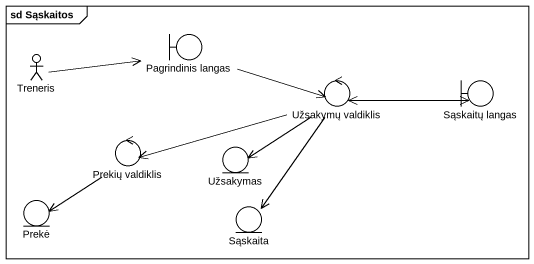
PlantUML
@startuml
mainframe sd Sąskaitos
boundary "Pagrindinis langas" as Pagrindinis_langas
actor Treneris
control "Užsakymų valdiklis" as Užsakymų_valdiklis
boundary "Sąskaitų langas" as Sąskaitų_langas
control "Prekių valdiklis" as Prekių_valdiklis
entity Užsakymas
entity Prekė
entity Sąskaita
Pagrindinis_langas -right-> Užsakymų_valdiklis
Treneris -right-> Pagrindinis_langas
Užsakymų_valdiklis -right-> Sąskaitų_langas
Užsakymų_valdiklis -left-> Prekių_valdiklis
Užsakymų_valdiklis --> Užsakymas
Užsakymų_valdiklis --> Sąskaita
Sąskaitų_langas -left-> Užsakymų_valdiklis
Prekių_valdiklis --> Prekė
@enduml
